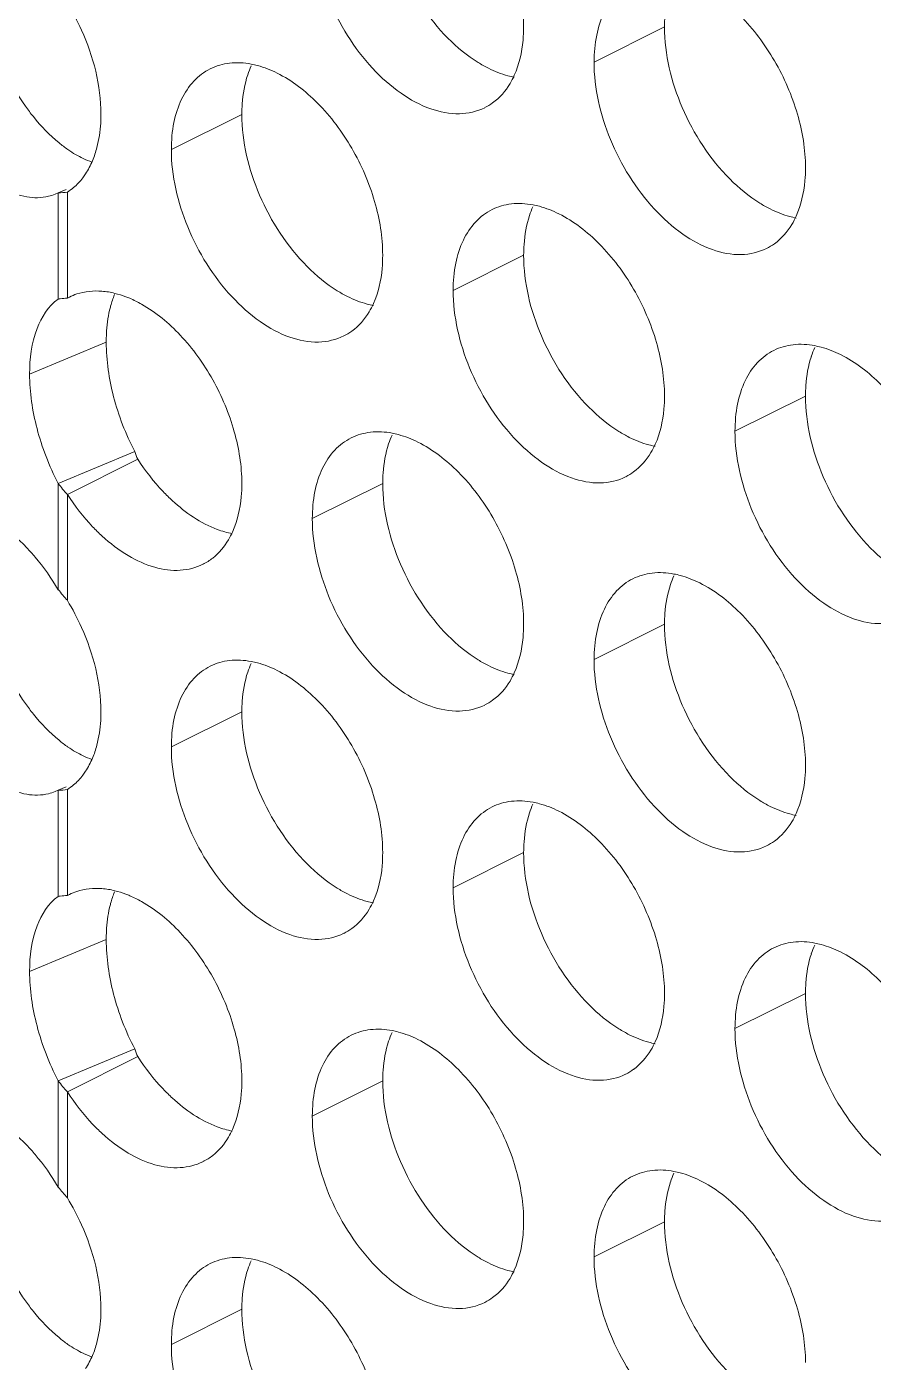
# Model space of a CAD drawing. Header units: millimetres. Extents: x 0 to 2524, y 0 to 1785.
# Drawn here: x 1808.52 to 1815.32, y 847.34 to 858.07 of the extents above; entities that cross this region are included whole.
import ezdxf

# ---------------------------------------------------------------- set-up
doc = ezdxf.new("R2010")
doc.units = ezdxf.units.MM
doc.header["$LTSCALE"] = 0.1
doc.layers.add('标注', color=251, linetype='Continuous', lineweight=9)

msp = doc.modelspace()

# ---------------------------------------------------------------- linework, layer by layer
at = {"layer": '标注'}
for p, q in [((1813.639, 858.071), (1813.073, 857.788)), ((1810.245, 857.368), (1809.679, 857.085)), ((1810.245, 857.368), (1809.679, 857.085)), ((1810.245, 857.368), (1809.679, 857.085)), ((1808.77, 856.738), (1808.745, 856.728)), ((1808.835, 856.765), (1808.77, 856.738)), ((1808.77, 856.738), (1808.77, 855.884)), ((1808.844, 856.743), (1808.844, 855.892)), ((1812.508, 856.237), (1811.942, 855.954)), ((1808.844, 855.892), (1808.86, 855.9)), ((1809.156, 855.537), (1808.541, 855.282)), ((1814.771, 855.105), (1814.205, 854.823)), ((1809.385, 854.659), (1808.77, 854.403)), ((1809.41, 854.597), (1808.844, 854.315)), ((1808.77, 854.403), (1808.77, 853.549)), ((1811.376, 854.402), (1810.811, 854.12)), ((1808.844, 854.315), (1808.844, 853.463)), ((1813.639, 853.271), (1813.073, 852.988)), ((1810.245, 852.568), (1809.679, 852.285)), ((1810.245, 852.568), (1809.679, 852.285)), ((1810.245, 852.568), (1809.679, 852.285)), ((1808.835, 851.965), (1808.77, 851.938)), ((1808.77, 851.938), (1808.745, 851.928)), ((1808.77, 851.938), (1808.77, 851.084)), ((1808.844, 851.943), (1808.844, 851.092)), ((1812.508, 851.437), (1811.942, 851.154)), ((1808.844, 851.092), (1808.86, 851.1)), ((1809.156, 850.737), (1808.541, 850.482)), ((1814.771, 850.305), (1814.205, 850.023)), ((1809.385, 849.859), (1808.77, 849.603)), ((1809.41, 849.797), (1808.844, 849.515)), ((1808.77, 849.603), (1808.77, 848.749)), ((1808.844, 849.515), (1808.844, 848.663)), ((1811.376, 849.602), (1810.811, 849.32)), ((1813.639, 848.471), (1813.073, 848.188)), ((1810.245, 847.768), (1809.679, 847.485)), ((1810.245, 847.768), (1809.679, 847.485)), ((1810.245, 847.768), (1809.679, 847.485))]:
    msp.add_line(p, q, dxfattribs=at)
for centre, radius, start, end in [((1810.99, 857.457), 0.734, 155.8796, 161.7803), ((1811.993, 857.828), 0.453, 296.5256, 305.9034), ((1809.385, 857.857), 0.94, 235.2265, 239.6574), ((1809.323, 857.752), 0.818, 239.6492, 244.5397), ((1808.594, 857.132), 0.462, 302.7451, 310.382), ((1813.252, 856.326), 0.734, 155.8796, 161.7803), ((1814.256, 856.696), 0.453, 296.5256, 305.9034), ((1810.862, 855.993), 0.453, 296.5256, 305.9034), ((1815.515, 855.194), 0.734, 155.8796, 161.7803), ((1812.121, 854.491), 0.734, 155.8796, 161.7803), ((1810.182, 854.944), 0.847, 199.7011, 204.1814), ((1813.125, 854.862), 0.453, 296.5256, 305.9034), ((1809.652, 855.067), 1.104, 216.9719, 222.9731), ((1809.729, 854.162), 0.457, 296.5685, 308.2187), ((1814.384, 853.36), 0.734, 155.8796, 161.7803), ((1811.311, 855.665), 3.306, 219.7824, 221.7528), ((1810.99, 852.657), 0.734, 155.8796, 161.7803), ((1811.993, 853.028), 0.453, 296.5256, 305.9034), ((1809.385, 853.057), 0.94, 235.2265, 239.6574), ((1809.323, 852.952), 0.818, 239.6492, 244.5397), ((1808.594, 852.332), 0.462, 302.7451, 310.382), ((1813.252, 851.526), 0.734, 155.8796, 161.7803), ((1814.256, 851.896), 0.453, 296.5256, 305.9034), ((1810.862, 851.193), 0.453, 296.5256, 305.9034), ((1815.515, 850.394), 0.734, 155.8796, 161.7803), ((1812.121, 849.691), 0.734, 155.8796, 161.7803), ((1810.182, 850.144), 0.847, 199.7011, 204.1814), ((1809.652, 850.267), 1.104, 216.9719, 222.9731), ((1813.125, 850.062), 0.453, 296.5256, 305.9034), ((1809.729, 849.362), 0.457, 296.5685, 308.2187), ((1814.384, 848.56), 0.734, 155.8796, 161.7803), ((1811.311, 850.865), 3.306, 219.7824, 221.7528), ((1810.99, 847.857), 0.734, 155.8796, 161.7803), ((1811.993, 848.228), 0.453, 296.5256, 305.9034), ((1809.385, 848.257), 0.94, 235.2265, 239.6574), ((1809.323, 848.152), 0.818, 239.6492, 244.5397)]:
    msp.add_arc(centre, radius, start, end, dxfattribs=at)
for points, knots in [([(1811.659, 859.535), (1811.78, 859.474), (1812.01, 859.294), (1812.277, 858.936), (1812.458, 858.517), (1812.508, 858.216), (1812.508, 858.071)], [0, 0, 0, 0, 0.229676, 0.488215, 0.753207, 1, 1, 1, 1]), ([(1811.9, 857.98), (1811.739, 858.143), (1811.488, 858.53), (1811.376, 858.981), (1811.376, 859.202)], [0, 0, 0, 0, 0.508684, 1, 1, 1, 1]), ([(1812.196, 857.422), (1812.133, 857.391), (1811.983, 857.357), (1811.746, 857.405), (1811.507, 857.535), (1811.199, 857.813), (1810.913, 858.276), (1810.811, 858.708), (1810.811, 858.92)], [0, 0, 0, 0, 0.090718, 0.191742, 0.308104, 0.439279, 0.725532, 1, 1, 1, 1]), ([(1813.073, 857.788), (1813.073, 857.861), (1813.086, 858), (1813.145, 858.19), (1813.244, 858.342), (1813.336, 858.413), (1813.385, 858.437)], [0, 0, 0, 0, 0.289235, 0.54966, 0.782932, 1, 1, 1, 1]), ([(1813.922, 858.403), (1814.043, 858.343), (1814.273, 858.163), (1814.539, 857.804), (1814.721, 857.386), (1814.771, 857.085), (1814.771, 856.94)], [0, 0, 0, 0, 0.229676, 0.488215, 0.753207, 1, 1, 1, 1]), ([(1808.518, 856.705), (1808.387, 856.727), (1808.113, 856.888), (1807.804, 857.271), (1807.582, 857.759), (1807.518, 858.121), (1807.518, 858.297)], [0, 0, 0, 0, 0.200223, 0.454809, 0.735097, 1, 1, 1, 1]), ([(1813.639, 858.071), (1813.639, 858.1), (1813.643, 858.207), (1813.662, 858.314), (1813.687, 858.39)], [0, 0, 0, 0, 0.264225, 1, 1, 1, 1]), ([(1808.844, 858.263), (1808.886, 858.193), (1809.032, 857.916), (1809.114, 857.6), (1809.114, 857.368)], [0, 0, 0, 0, 0.260955, 1, 1, 1, 1]), ([(1812.225, 857.739), (1812.197, 857.753), (1812.079, 857.82), (1811.973, 857.907), (1811.9, 857.98)], [0, 0, 0, 0, 0.235002, 1, 1, 1, 1]), ([(1812.508, 858.071), (1812.508, 858.035), (1812.502, 857.903), (1812.473, 857.771), (1812.433, 857.682)], [0, 0, 0, 0, 0.268874, 1, 1, 1, 1]), ([(1814.163, 856.849), (1814.001, 857.012), (1813.75, 857.399), (1813.639, 857.85), (1813.639, 858.071)], [0, 0, 0, 0, 0.508684, 1, 1, 1, 1]), ([(1809.991, 857.734), (1810.04, 857.758), (1810.15, 857.79), (1810.263, 857.783), (1810.32, 857.772)], [0, 0, 0, 0, 0.482538, 1, 1, 1, 1]), ([(1810.32, 857.772), (1810.337, 857.769), (1810.409, 857.753), (1810.478, 857.725), (1810.528, 857.7)], [0, 0, 0, 0, 0.238696, 1, 1, 1, 1]), ([(1814.459, 856.291), (1814.396, 856.26), (1814.246, 856.226), (1814.008, 856.273), (1813.77, 856.404), (1813.462, 856.682), (1813.176, 857.144), (1813.073, 857.577), (1813.073, 857.788)], [0, 0, 0, 0, 0.090718, 0.191742, 0.308104, 0.439279, 0.725532, 1, 1, 1, 1]), ([(1808.571, 857.35), (1808.549, 857.377), (1808.462, 857.493), (1808.388, 857.619), (1808.34, 857.718)], [0, 0, 0, 0, 0.242274, 1, 1, 1, 1]), ([(1809.679, 857.085), (1809.679, 857.158), (1809.691, 857.297), (1809.75, 857.487), (1809.85, 857.639), (1809.942, 857.71), (1809.991, 857.734)], [0, 0, 0, 0, 0.289235, 0.54966, 0.782932, 1, 1, 1, 1]), ([(1810.245, 857.368), (1810.245, 857.397), (1810.249, 857.504), (1810.268, 857.611), (1810.292, 857.687)], [0, 0, 0, 0, 0.264225, 1, 1, 1, 1]), ([(1810.528, 857.7), (1810.649, 857.64), (1810.879, 857.46), (1811.145, 857.102), (1811.326, 856.683), (1811.376, 856.382), (1811.376, 856.237)], [0, 0, 0, 0, 0.229676, 0.488215, 0.753207, 1, 1, 1, 1]), ([(1812.433, 857.667), (1812.415, 857.67), (1812.344, 857.687), (1812.275, 857.714), (1812.225, 857.739)], [0, 0, 0, 0, 0.238696, 1, 1, 1, 1]), ([(1812.433, 857.682), (1812.423, 857.659), (1812.38, 857.575), (1812.316, 857.501), (1812.259, 857.461)], [0, 0, 0, 0, 0.265525, 1, 1, 1, 1]), ([(1808.848, 857.085), (1808.824, 857.102), (1808.722, 857.18), (1808.633, 857.273), (1808.571, 857.35)], [0, 0, 0, 0, 0.233653, 1, 1, 1, 1]), ([(1809.114, 857.368), (1809.114, 857.345), (1809.111, 857.255), (1809.098, 857.165), (1809.081, 857.101)], [0, 0, 0, 0, 0.261757, 1, 1, 1, 1]), ([(1810.769, 856.146), (1810.607, 856.309), (1810.356, 856.696), (1810.245, 857.147), (1810.245, 857.368)], [0, 0, 0, 0, 0.508684, 1, 1, 1, 1]), ([(1811.065, 855.588), (1811.002, 855.557), (1810.852, 855.523), (1810.614, 855.57), (1810.376, 855.701), (1810.068, 855.979), (1809.782, 856.441), (1809.679, 856.874), (1809.679, 857.085)], [0, 0, 0, 0, 0.090718, 0.191742, 0.308104, 0.439279, 0.725532, 1, 1, 1, 1]), ([(1814.771, 856.94), (1814.771, 856.904), (1814.765, 856.772), (1814.736, 856.639), (1814.696, 856.551)], [0, 0, 0, 0, 0.268874, 1, 1, 1, 1]), ([(1808.99, 856.89), (1808.983, 856.879), (1808.955, 856.839), (1808.921, 856.803), (1808.893, 856.78)], [0, 0, 0, 0, 0.256974, 1, 1, 1, 1]), ([(1814.488, 856.608), (1814.459, 856.622), (1814.341, 856.688), (1814.236, 856.776), (1814.163, 856.849)], [0, 0, 0, 0, 0.235002, 1, 1, 1, 1]), ([(1808.745, 856.727), (1808.728, 856.72), (1808.655, 856.696), (1808.575, 856.695), (1808.518, 856.705)], [0, 0, 0, 0, 0.241531, 1, 1, 1, 1]), ([(1811.942, 855.954), (1811.942, 856.027), (1811.954, 856.166), (1812.013, 856.356), (1812.113, 856.508), (1812.205, 856.579), (1812.254, 856.603)], [0, 0, 0, 0, 0.289235, 0.54966, 0.782932, 1, 1, 1, 1]), ([(1812.254, 856.603), (1812.302, 856.627), (1812.412, 856.659), (1812.526, 856.652), (1812.583, 856.641)], [0, 0, 0, 0, 0.482538, 1, 1, 1, 1]), ([(1812.583, 856.641), (1812.6, 856.638), (1812.672, 856.621), (1812.741, 856.594), (1812.791, 856.569)], [0, 0, 0, 0, 0.238696, 1, 1, 1, 1]), ([(1814.695, 856.535), (1814.678, 856.539), (1814.607, 856.555), (1814.538, 856.583), (1814.488, 856.608)], [0, 0, 0, 0, 0.238696, 1, 1, 1, 1]), ([(1812.508, 856.237), (1812.508, 856.265), (1812.512, 856.373), (1812.53, 856.48), (1812.555, 856.555)], [0, 0, 0, 0, 0.264225, 1, 1, 1, 1]), ([(1812.791, 856.569), (1812.911, 856.509), (1813.142, 856.328), (1813.408, 855.97), (1813.589, 855.551), (1813.639, 855.25), (1813.639, 855.105)], [0, 0, 0, 0, 0.229676, 0.488215, 0.753207, 1, 1, 1, 1]), ([(1814.696, 856.551), (1814.686, 856.528), (1814.642, 856.444), (1814.578, 856.37), (1814.522, 856.329)], [0, 0, 0, 0, 0.265525, 1, 1, 1, 1]), ([(1811.376, 856.237), (1811.376, 856.201), (1811.371, 856.069), (1811.342, 855.936), (1811.302, 855.848)], [0, 0, 0, 0, 0.268874, 1, 1, 1, 1]), ([(1813.032, 855.015), (1812.87, 855.178), (1812.619, 855.565), (1812.508, 856.015), (1812.508, 856.237)], [0, 0, 0, 0, 0.508684, 1, 1, 1, 1]), ([(1811.094, 855.905), (1811.065, 855.919), (1810.947, 855.985), (1810.842, 856.073), (1810.769, 856.146)], [0, 0, 0, 0, 0.235002, 1, 1, 1, 1]), ([(1808.86, 855.9), (1808.879, 855.91), (1808.962, 855.944), (1809.055, 855.953), (1809.122, 855.947)], [0, 0, 0, 0, 0.242859, 1, 1, 1, 1]), ([(1813.327, 854.456), (1813.265, 854.425), (1813.115, 854.391), (1812.877, 854.439), (1812.639, 854.57), (1812.331, 854.847), (1812.045, 855.31), (1811.942, 855.742), (1811.942, 855.954)], [0, 0, 0, 0, 0.090718, 0.191742, 0.308104, 0.439279, 0.725532, 1, 1, 1, 1]), ([(1808.541, 855.282), (1808.541, 855.405), (1808.566, 855.628), (1808.691, 855.827), (1808.77, 855.884)], [0, 0, 0, 0, 0.559656, 1, 1, 1, 1]), ([(1808.77, 855.884), (1808.775, 855.885), (1808.8, 855.888), (1808.825, 855.89), (1808.844, 855.892)], [0, 0, 0, 0, 0.235256, 1, 1, 1, 1]), ([(1809.183, 855.795), (1809.186, 855.806), (1809.196, 855.849), (1809.21, 855.89), (1809.222, 855.92)], [0, 0, 0, 0, 0.258964, 1, 1, 1, 1]), ([(1809.313, 855.903), (1809.323, 855.899), (1809.367, 855.881), (1809.409, 855.861), (1809.439, 855.843)], [0, 0, 0, 0, 0.243168, 1, 1, 1, 1]), ([(1809.439, 855.843), (1809.555, 855.778), (1809.775, 855.595), (1810.027, 855.241), (1810.198, 854.834), (1810.245, 854.543), (1810.245, 854.402)], [0, 0, 0, 0, 0.232666, 0.491415, 0.754834, 1, 1, 1, 1]), ([(1811.301, 855.832), (1811.284, 855.836), (1811.213, 855.852), (1811.144, 855.88), (1811.094, 855.905)], [0, 0, 0, 0, 0.238696, 1, 1, 1, 1]), ([(1811.302, 855.848), (1811.292, 855.825), (1811.248, 855.741), (1811.184, 855.667), (1811.128, 855.626)], [0, 0, 0, 0, 0.265525, 1, 1, 1, 1]), ([(1809.156, 855.537), (1809.156, 855.56), (1809.158, 855.647), (1809.169, 855.733), (1809.183, 855.795)], [0, 0, 0, 0, 0.262705, 1, 1, 1, 1]), ([(1809.385, 854.659), (1809.312, 854.799), (1809.202, 855.085), (1809.156, 855.39), (1809.156, 855.537)], [0, 0, 0, 0, 0.517022, 1, 1, 1, 1]), ([(1814.517, 855.472), (1814.565, 855.496), (1814.675, 855.527), (1814.789, 855.521), (1814.846, 855.51)], [0, 0, 0, 0, 0.482538, 1, 1, 1, 1]), ([(1814.846, 855.51), (1814.863, 855.506), (1814.934, 855.49), (1815.003, 855.463), (1815.053, 855.438)], [0, 0, 0, 0, 0.238696, 1, 1, 1, 1]), ([(1814.205, 854.823), (1814.205, 854.895), (1814.217, 855.034), (1814.276, 855.225), (1814.375, 855.377), (1814.468, 855.447), (1814.517, 855.472)], [0, 0, 0, 0, 0.289235, 0.54966, 0.782932, 1, 1, 1, 1]), ([(1814.771, 855.105), (1814.771, 855.134), (1814.774, 855.241), (1814.793, 855.349), (1814.818, 855.424)], [0, 0, 0, 0, 0.264225, 1, 1, 1, 1]), ([(1815.053, 855.438), (1815.174, 855.377), (1815.405, 855.197), (1815.671, 854.839), (1815.852, 854.42), (1815.902, 854.119), (1815.902, 853.974)], [0, 0, 0, 0, 0.229676, 0.488215, 0.753207, 1, 1, 1, 1]), ([(1808.77, 854.403), (1808.697, 854.543), (1808.587, 854.83), (1808.541, 855.134), (1808.541, 855.282)], [0, 0, 0, 0, 0.517022, 1, 1, 1, 1]), ([(1813.639, 855.105), (1813.639, 855.07), (1813.633, 854.938), (1813.604, 854.805), (1813.565, 854.717)], [0, 0, 0, 0, 0.268874, 1, 1, 1, 1]), ([(1815.294, 853.883), (1815.133, 854.046), (1814.882, 854.433), (1814.771, 854.884), (1814.771, 855.105)], [0, 0, 0, 0, 0.508684, 1, 1, 1, 1]), ([(1813.356, 854.773), (1813.328, 854.788), (1813.21, 854.854), (1813.104, 854.941), (1813.032, 855.015)], [0, 0, 0, 0, 0.235002, 1, 1, 1, 1]), ([(1810.811, 854.12), (1810.811, 854.192), (1810.823, 854.331), (1810.882, 854.522), (1810.981, 854.674), (1811.074, 854.744), (1811.123, 854.769)], [0, 0, 0, 0, 0.289235, 0.54966, 0.782932, 1, 1, 1, 1]), ([(1811.123, 854.769), (1811.171, 854.793), (1811.281, 854.824), (1811.395, 854.818), (1811.452, 854.807)], [0, 0, 0, 0, 0.482538, 1, 1, 1, 1]), ([(1811.452, 854.807), (1811.469, 854.803), (1811.54, 854.787), (1811.609, 854.76), (1811.659, 854.735)], [0, 0, 0, 0, 0.238696, 1, 1, 1, 1]), ([(1813.564, 854.701), (1813.547, 854.704), (1813.475, 854.721), (1813.406, 854.748), (1813.356, 854.773)], [0, 0, 0, 0, 0.238696, 1, 1, 1, 1]), ([(1815.59, 853.325), (1815.527, 853.294), (1815.377, 853.26), (1815.14, 853.308), (1814.901, 853.438), (1814.593, 853.716), (1814.307, 854.179), (1814.205, 854.611), (1814.205, 854.823)], [0, 0, 0, 0, 0.090718, 0.191742, 0.308104, 0.439279, 0.725532, 1, 1, 1, 1]), ([(1811.376, 854.402), (1811.376, 854.431), (1811.38, 854.538), (1811.399, 854.646), (1811.424, 854.721)], [0, 0, 0, 0, 0.264225, 1, 1, 1, 1]), ([(1811.659, 854.735), (1811.78, 854.674), (1812.01, 854.494), (1812.277, 854.136), (1812.458, 853.717), (1812.508, 853.416), (1812.508, 853.271)], [0, 0, 0, 0, 0.229676, 0.488215, 0.753207, 1, 1, 1, 1]), ([(1813.565, 854.717), (1813.554, 854.694), (1813.511, 854.61), (1813.447, 854.536), (1813.391, 854.495)], [0, 0, 0, 0, 0.265525, 1, 1, 1, 1]), ([(1809.688, 854.264), (1809.662, 854.287), (1809.559, 854.389), (1809.469, 854.505), (1809.41, 854.597)], [0, 0, 0, 0, 0.242059, 1, 1, 1, 1]), ([(1810.245, 854.402), (1810.245, 854.367), (1810.239, 854.234), (1810.21, 854.101), (1810.17, 854.012)], [0, 0, 0, 0, 0.269039, 1, 1, 1, 1]), ([(1811.9, 853.18), (1811.739, 853.343), (1811.488, 853.73), (1811.376, 854.181), (1811.376, 854.402)], [0, 0, 0, 0, 0.508684, 1, 1, 1, 1]), ([(1809.122, 853.981), (1809.096, 854.004), (1808.993, 854.107), (1808.903, 854.222), (1808.844, 854.315)], [0, 0, 0, 0, 0.242059, 1, 1, 1, 1]), ([(1810.168, 853.999), (1810.127, 854.007), (1809.949, 854.058), (1809.793, 854.167), (1809.688, 854.264)], [0, 0, 0, 0, 0.225674, 1, 1, 1, 1]), ([(1808.193, 854.122), (1808.221, 854.11), (1808.341, 854.048), (1808.446, 853.96), (1808.518, 853.886)], [0, 0, 0, 0, 0.228039, 1, 1, 1, 1]), ([(1812.196, 852.622), (1812.133, 852.591), (1811.983, 852.557), (1811.746, 852.605), (1811.507, 852.735), (1811.199, 853.013), (1810.913, 853.476), (1810.811, 853.908), (1810.811, 854.12)], [0, 0, 0, 0, 0.090718, 0.191742, 0.308104, 0.439279, 0.725532, 1, 1, 1, 1]), ([(1810.17, 854.012), (1810.16, 853.991), (1810.12, 853.913), (1810.062, 853.843), (1810.011, 853.803)], [0, 0, 0, 0, 0.264539, 1, 1, 1, 1]), ([(1809.933, 853.753), (1809.877, 853.725), (1809.745, 853.692), (1809.534, 853.721), (1809.319, 853.82), (1809.187, 853.921), (1809.122, 853.981)], [0, 0, 0, 0, 0.211276, 0.44254, 0.704896, 1, 1, 1, 1]), ([(1808.518, 853.886), (1808.541, 853.861), (1808.635, 853.757), (1808.716, 853.641), (1808.77, 853.549)], [0, 0, 0, 0, 0.239558, 1, 1, 1, 1]), ([(1815.619, 853.642), (1815.591, 853.656), (1815.473, 853.723), (1815.367, 853.81), (1815.294, 853.883)], [0, 0, 0, 0, 0.235002, 1, 1, 1, 1]), ([(1813.385, 853.637), (1813.434, 853.661), (1813.544, 853.693), (1813.657, 853.686), (1813.714, 853.675)], [0, 0, 0, 0, 0.482538, 1, 1, 1, 1]), ([(1813.073, 852.988), (1813.073, 853.061), (1813.086, 853.2), (1813.145, 853.39), (1813.244, 853.542), (1813.336, 853.613), (1813.385, 853.637)], [0, 0, 0, 0, 0.289235, 0.54966, 0.782932, 1, 1, 1, 1]), ([(1813.639, 853.271), (1813.639, 853.3), (1813.643, 853.407), (1813.662, 853.514), (1813.687, 853.59)], [0, 0, 0, 0, 0.264225, 1, 1, 1, 1]), ([(1813.714, 853.675), (1813.732, 853.672), (1813.803, 853.656), (1813.872, 853.628), (1813.922, 853.603)], [0, 0, 0, 0, 0.238696, 1, 1, 1, 1]), ([(1813.922, 853.603), (1814.043, 853.543), (1814.273, 853.363), (1814.539, 853.004), (1814.721, 852.586), (1814.771, 852.285), (1814.771, 852.14)], [0, 0, 0, 0, 0.229676, 0.488215, 0.753207, 1, 1, 1, 1]), ([(1808.518, 851.905), (1808.387, 851.927), (1808.113, 852.088), (1807.804, 852.471), (1807.582, 852.959), (1807.518, 853.321), (1807.518, 853.497)], [0, 0, 0, 0, 0.200223, 0.454809, 0.735097, 1, 1, 1, 1]), ([(1808.844, 853.463), (1808.886, 853.393), (1809.032, 853.116), (1809.114, 852.8), (1809.114, 852.568)], [0, 0, 0, 0, 0.260955, 1, 1, 1, 1]), ([(1812.508, 853.271), (1812.508, 853.235), (1812.502, 853.103), (1812.473, 852.971), (1812.433, 852.882)], [0, 0, 0, 0, 0.268874, 1, 1, 1, 1]), ([(1814.163, 852.049), (1814.001, 852.212), (1813.75, 852.599), (1813.639, 853.05), (1813.639, 853.271)], [0, 0, 0, 0, 0.508684, 1, 1, 1, 1]), ([(1812.225, 852.939), (1812.197, 852.953), (1812.079, 853.02), (1811.973, 853.107), (1811.9, 853.18)], [0, 0, 0, 0, 0.235002, 1, 1, 1, 1]), ([(1809.679, 852.285), (1809.679, 852.358), (1809.691, 852.497), (1809.75, 852.687), (1809.85, 852.839), (1809.942, 852.91), (1809.991, 852.934)], [0, 0, 0, 0, 0.289235, 0.54966, 0.782932, 1, 1, 1, 1]), ([(1809.991, 852.934), (1810.04, 852.958), (1810.15, 852.99), (1810.263, 852.983), (1810.32, 852.972)], [0, 0, 0, 0, 0.482538, 1, 1, 1, 1]), ([(1810.32, 852.972), (1810.337, 852.969), (1810.409, 852.953), (1810.478, 852.925), (1810.528, 852.9)], [0, 0, 0, 0, 0.238696, 1, 1, 1, 1]), ([(1812.433, 852.867), (1812.415, 852.87), (1812.344, 852.887), (1812.275, 852.914), (1812.225, 852.939)], [0, 0, 0, 0, 0.238696, 1, 1, 1, 1]), ([(1814.459, 851.491), (1814.396, 851.46), (1814.246, 851.426), (1814.008, 851.473), (1813.77, 851.604), (1813.462, 851.882), (1813.176, 852.344), (1813.073, 852.777), (1813.073, 852.988)], [0, 0, 0, 0, 0.090718, 0.191742, 0.308104, 0.439279, 0.725532, 1, 1, 1, 1]), ([(1808.571, 852.55), (1808.549, 852.577), (1808.462, 852.693), (1808.388, 852.819), (1808.34, 852.918)], [0, 0, 0, 0, 0.242274, 1, 1, 1, 1]), ([(1810.245, 852.568), (1810.245, 852.597), (1810.249, 852.704), (1810.268, 852.811), (1810.292, 852.887)], [0, 0, 0, 0, 0.264225, 1, 1, 1, 1]), ([(1810.528, 852.9), (1810.649, 852.84), (1810.879, 852.66), (1811.145, 852.302), (1811.326, 851.883), (1811.376, 851.582), (1811.376, 851.437)], [0, 0, 0, 0, 0.229676, 0.488215, 0.753207, 1, 1, 1, 1]), ([(1812.433, 852.882), (1812.423, 852.859), (1812.38, 852.775), (1812.316, 852.701), (1812.259, 852.661)], [0, 0, 0, 0, 0.265525, 1, 1, 1, 1]), ([(1808.848, 852.285), (1808.824, 852.302), (1808.722, 852.38), (1808.633, 852.473), (1808.571, 852.55)], [0, 0, 0, 0, 0.233653, 1, 1, 1, 1]), ([(1809.114, 852.568), (1809.114, 852.545), (1809.111, 852.455), (1809.098, 852.365), (1809.081, 852.301)], [0, 0, 0, 0, 0.261757, 1, 1, 1, 1]), ([(1810.769, 851.346), (1810.607, 851.509), (1810.356, 851.896), (1810.245, 852.347), (1810.245, 852.568)], [0, 0, 0, 0, 0.508684, 1, 1, 1, 1]), ([(1811.065, 850.788), (1811.002, 850.757), (1810.852, 850.723), (1810.614, 850.77), (1810.376, 850.901), (1810.068, 851.179), (1809.782, 851.641), (1809.679, 852.074), (1809.679, 852.285)], [0, 0, 0, 0, 0.090718, 0.191742, 0.308104, 0.439279, 0.725532, 1, 1, 1, 1]), ([(1808.99, 852.09), (1808.983, 852.079), (1808.955, 852.039), (1808.921, 852.003), (1808.893, 851.98)], [0, 0, 0, 0, 0.256974, 1, 1, 1, 1]), ([(1814.771, 852.14), (1814.771, 852.104), (1814.765, 851.972), (1814.736, 851.839), (1814.696, 851.751)], [0, 0, 0, 0, 0.268874, 1, 1, 1, 1]), ([(1814.488, 851.808), (1814.459, 851.822), (1814.341, 851.888), (1814.236, 851.976), (1814.163, 852.049)], [0, 0, 0, 0, 0.235002, 1, 1, 1, 1]), ([(1808.745, 851.927), (1808.728, 851.92), (1808.655, 851.896), (1808.575, 851.895), (1808.518, 851.905)], [0, 0, 0, 0, 0.241531, 1, 1, 1, 1]), ([(1811.942, 851.154), (1811.942, 851.227), (1811.954, 851.366), (1812.013, 851.556), (1812.113, 851.708), (1812.205, 851.779), (1812.254, 851.803)], [0, 0, 0, 0, 0.289235, 0.54966, 0.782932, 1, 1, 1, 1]), ([(1812.254, 851.803), (1812.302, 851.827), (1812.412, 851.859), (1812.526, 851.852), (1812.583, 851.841)], [0, 0, 0, 0, 0.482538, 1, 1, 1, 1]), ([(1812.508, 851.437), (1812.508, 851.465), (1812.512, 851.573), (1812.53, 851.68), (1812.555, 851.755)], [0, 0, 0, 0, 0.264225, 1, 1, 1, 1]), ([(1812.583, 851.841), (1812.6, 851.838), (1812.672, 851.821), (1812.741, 851.794), (1812.791, 851.769)], [0, 0, 0, 0, 0.238696, 1, 1, 1, 1]), ([(1812.791, 851.769), (1812.911, 851.709), (1813.142, 851.528), (1813.408, 851.17), (1813.589, 850.751), (1813.639, 850.45), (1813.639, 850.305)], [0, 0, 0, 0, 0.229676, 0.488215, 0.753207, 1, 1, 1, 1]), ([(1814.695, 851.735), (1814.678, 851.739), (1814.607, 851.755), (1814.538, 851.783), (1814.488, 851.808)], [0, 0, 0, 0, 0.238696, 1, 1, 1, 1]), ([(1814.696, 851.751), (1814.686, 851.728), (1814.642, 851.644), (1814.578, 851.57), (1814.522, 851.529)], [0, 0, 0, 0, 0.265525, 1, 1, 1, 1]), ([(1811.376, 851.437), (1811.376, 851.401), (1811.371, 851.269), (1811.342, 851.136), (1811.302, 851.048)], [0, 0, 0, 0, 0.268874, 1, 1, 1, 1]), ([(1813.032, 850.215), (1812.87, 850.378), (1812.619, 850.765), (1812.508, 851.215), (1812.508, 851.437)], [0, 0, 0, 0, 0.508684, 1, 1, 1, 1]), ([(1811.094, 851.105), (1811.065, 851.119), (1810.947, 851.185), (1810.842, 851.273), (1810.769, 851.346)], [0, 0, 0, 0, 0.235002, 1, 1, 1, 1]), ([(1808.86, 851.1), (1808.879, 851.11), (1808.962, 851.144), (1809.055, 851.153), (1809.122, 851.147)], [0, 0, 0, 0, 0.242859, 1, 1, 1, 1]), ([(1809.183, 850.995), (1809.186, 851.006), (1809.196, 851.049), (1809.21, 851.09), (1809.222, 851.12)], [0, 0, 0, 0, 0.258964, 1, 1, 1, 1]), ([(1813.327, 849.656), (1813.265, 849.625), (1813.115, 849.591), (1812.877, 849.639), (1812.639, 849.77), (1812.331, 850.047), (1812.045, 850.51), (1811.942, 850.942), (1811.942, 851.154)], [0, 0, 0, 0, 0.090718, 0.191742, 0.308104, 0.439279, 0.725532, 1, 1, 1, 1]), ([(1808.541, 850.482), (1808.541, 850.605), (1808.566, 850.828), (1808.691, 851.027), (1808.77, 851.084)], [0, 0, 0, 0, 0.559656, 1, 1, 1, 1]), ([(1808.77, 851.084), (1808.775, 851.085), (1808.8, 851.088), (1808.825, 851.09), (1808.844, 851.092)], [0, 0, 0, 0, 0.235256, 1, 1, 1, 1]), ([(1809.313, 851.103), (1809.323, 851.099), (1809.367, 851.081), (1809.409, 851.061), (1809.439, 851.043)], [0, 0, 0, 0, 0.243168, 1, 1, 1, 1]), ([(1809.439, 851.043), (1809.555, 850.978), (1809.775, 850.795), (1810.027, 850.441), (1810.198, 850.034), (1810.245, 849.743), (1810.245, 849.602)], [0, 0, 0, 0, 0.232666, 0.491415, 0.754834, 1, 1, 1, 1]), ([(1811.301, 851.032), (1811.284, 851.036), (1811.213, 851.052), (1811.144, 851.08), (1811.094, 851.105)], [0, 0, 0, 0, 0.238696, 1, 1, 1, 1]), ([(1811.302, 851.048), (1811.292, 851.025), (1811.248, 850.941), (1811.184, 850.867), (1811.128, 850.826)], [0, 0, 0, 0, 0.265525, 1, 1, 1, 1]), ([(1809.156, 850.737), (1809.156, 850.76), (1809.158, 850.847), (1809.169, 850.933), (1809.183, 850.995)], [0, 0, 0, 0, 0.262705, 1, 1, 1, 1]), ([(1809.385, 849.859), (1809.312, 849.999), (1809.202, 850.285), (1809.156, 850.59), (1809.156, 850.737)], [0, 0, 0, 0, 0.517022, 1, 1, 1, 1]), ([(1814.517, 850.672), (1814.565, 850.696), (1814.675, 850.727), (1814.789, 850.721), (1814.846, 850.71)], [0, 0, 0, 0, 0.482538, 1, 1, 1, 1]), ([(1814.846, 850.71), (1814.863, 850.706), (1814.934, 850.69), (1815.003, 850.663), (1815.053, 850.638)], [0, 0, 0, 0, 0.238696, 1, 1, 1, 1]), ([(1814.205, 850.023), (1814.205, 850.095), (1814.217, 850.234), (1814.276, 850.425), (1814.375, 850.577), (1814.468, 850.647), (1814.517, 850.672)], [0, 0, 0, 0, 0.289235, 0.54966, 0.782932, 1, 1, 1, 1]), ([(1814.771, 850.305), (1814.771, 850.334), (1814.774, 850.441), (1814.793, 850.549), (1814.818, 850.624)], [0, 0, 0, 0, 0.264225, 1, 1, 1, 1]), ([(1815.053, 850.638), (1815.174, 850.577), (1815.405, 850.397), (1815.671, 850.039), (1815.852, 849.62), (1815.902, 849.319), (1815.902, 849.174)], [0, 0, 0, 0, 0.229676, 0.488215, 0.753207, 1, 1, 1, 1]), ([(1808.77, 849.603), (1808.697, 849.743), (1808.587, 850.03), (1808.541, 850.334), (1808.541, 850.482)], [0, 0, 0, 0, 0.517022, 1, 1, 1, 1]), ([(1813.639, 850.305), (1813.639, 850.27), (1813.633, 850.138), (1813.604, 850.005), (1813.565, 849.917)], [0, 0, 0, 0, 0.268874, 1, 1, 1, 1]), ([(1815.294, 849.083), (1815.133, 849.246), (1814.882, 849.633), (1814.771, 850.084), (1814.771, 850.305)], [0, 0, 0, 0, 0.508684, 1, 1, 1, 1]), ([(1813.356, 849.973), (1813.328, 849.988), (1813.21, 850.054), (1813.104, 850.141), (1813.032, 850.215)], [0, 0, 0, 0, 0.235002, 1, 1, 1, 1]), ([(1810.811, 849.32), (1810.811, 849.392), (1810.823, 849.531), (1810.882, 849.722), (1810.981, 849.874), (1811.074, 849.944), (1811.123, 849.969)], [0, 0, 0, 0, 0.289235, 0.54966, 0.782932, 1, 1, 1, 1]), ([(1811.123, 849.969), (1811.171, 849.993), (1811.281, 850.024), (1811.395, 850.018), (1811.452, 850.007)], [0, 0, 0, 0, 0.482538, 1, 1, 1, 1]), ([(1811.452, 850.007), (1811.469, 850.003), (1811.54, 849.987), (1811.609, 849.96), (1811.659, 849.935)], [0, 0, 0, 0, 0.238696, 1, 1, 1, 1]), ([(1811.659, 849.935), (1811.78, 849.874), (1812.01, 849.694), (1812.277, 849.336), (1812.458, 848.917), (1812.508, 848.616), (1812.508, 848.471)], [0, 0, 0, 0, 0.229676, 0.488215, 0.753207, 1, 1, 1, 1]), ([(1813.564, 849.901), (1813.547, 849.904), (1813.475, 849.921), (1813.406, 849.948), (1813.356, 849.973)], [0, 0, 0, 0, 0.238696, 1, 1, 1, 1]), ([(1815.59, 848.525), (1815.527, 848.494), (1815.377, 848.46), (1815.14, 848.508), (1814.901, 848.638), (1814.593, 848.916), (1814.307, 849.379), (1814.205, 849.811), (1814.205, 850.023)], [0, 0, 0, 0, 0.090718, 0.191742, 0.308104, 0.439279, 0.725532, 1, 1, 1, 1]), ([(1811.376, 849.602), (1811.376, 849.631), (1811.38, 849.738), (1811.399, 849.846), (1811.424, 849.921)], [0, 0, 0, 0, 0.264225, 1, 1, 1, 1]), ([(1813.565, 849.917), (1813.554, 849.894), (1813.511, 849.81), (1813.447, 849.736), (1813.391, 849.695)], [0, 0, 0, 0, 0.265525, 1, 1, 1, 1]), ([(1809.688, 849.464), (1809.662, 849.487), (1809.559, 849.589), (1809.469, 849.705), (1809.41, 849.797)], [0, 0, 0, 0, 0.242059, 1, 1, 1, 1]), ([(1809.122, 849.181), (1809.096, 849.204), (1808.993, 849.307), (1808.903, 849.422), (1808.844, 849.515)], [0, 0, 0, 0, 0.242059, 1, 1, 1, 1]), ([(1810.245, 849.602), (1810.245, 849.567), (1810.239, 849.434), (1810.21, 849.301), (1810.17, 849.212)], [0, 0, 0, 0, 0.269039, 1, 1, 1, 1]), ([(1811.9, 848.38), (1811.739, 848.543), (1811.488, 848.93), (1811.376, 849.381), (1811.376, 849.602)], [0, 0, 0, 0, 0.508684, 1, 1, 1, 1]), ([(1810.168, 849.199), (1810.127, 849.207), (1809.949, 849.258), (1809.793, 849.367), (1809.688, 849.464)], [0, 0, 0, 0, 0.225674, 1, 1, 1, 1]), ([(1808.193, 849.322), (1808.221, 849.31), (1808.341, 849.248), (1808.446, 849.16), (1808.518, 849.086)], [0, 0, 0, 0, 0.228039, 1, 1, 1, 1]), ([(1812.196, 847.822), (1812.133, 847.791), (1811.983, 847.757), (1811.746, 847.805), (1811.507, 847.935), (1811.199, 848.213), (1810.913, 848.676), (1810.811, 849.108), (1810.811, 849.32)], [0, 0, 0, 0, 0.090718, 0.191742, 0.308104, 0.439279, 0.725532, 1, 1, 1, 1]), ([(1809.933, 848.953), (1809.877, 848.925), (1809.745, 848.892), (1809.534, 848.921), (1809.319, 849.02), (1809.187, 849.121), (1809.122, 849.181)], [0, 0, 0, 0, 0.211276, 0.44254, 0.704896, 1, 1, 1, 1]), ([(1810.17, 849.212), (1810.16, 849.191), (1810.12, 849.113), (1810.062, 849.043), (1810.011, 849.003)], [0, 0, 0, 0, 0.264539, 1, 1, 1, 1]), ([(1808.518, 849.086), (1808.541, 849.061), (1808.635, 848.957), (1808.716, 848.841), (1808.77, 848.749)], [0, 0, 0, 0, 0.239558, 1, 1, 1, 1]), ([(1815.619, 848.842), (1815.591, 848.856), (1815.473, 848.923), (1815.367, 849.01), (1815.294, 849.083)], [0, 0, 0, 0, 0.235002, 1, 1, 1, 1]), ([(1813.385, 848.837), (1813.434, 848.861), (1813.544, 848.893), (1813.657, 848.886), (1813.714, 848.875)], [0, 0, 0, 0, 0.482538, 1, 1, 1, 1]), ([(1813.714, 848.875), (1813.732, 848.872), (1813.803, 848.856), (1813.872, 848.828), (1813.922, 848.803)], [0, 0, 0, 0, 0.238696, 1, 1, 1, 1]), ([(1813.073, 848.188), (1813.073, 848.261), (1813.086, 848.4), (1813.145, 848.59), (1813.244, 848.742), (1813.336, 848.813), (1813.385, 848.837)], [0, 0, 0, 0, 0.289235, 0.54966, 0.782932, 1, 1, 1, 1]), ([(1813.639, 848.471), (1813.639, 848.5), (1813.643, 848.607), (1813.662, 848.714), (1813.687, 848.79)], [0, 0, 0, 0, 0.264225, 1, 1, 1, 1]), ([(1813.922, 848.803), (1814.043, 848.743), (1814.273, 848.563), (1814.539, 848.204), (1814.721, 847.786), (1814.771, 847.485), (1814.771, 847.34)], [0, 0, 0, 0, 0.229676, 0.488215, 0.753207, 1, 1, 1, 1]), ([(1808.518, 847.105), (1808.387, 847.127), (1808.113, 847.288), (1807.804, 847.671), (1807.582, 848.159), (1807.518, 848.521), (1807.518, 848.697)], [0, 0, 0, 0, 0.200223, 0.454809, 0.735097, 1, 1, 1, 1]), ([(1808.844, 848.663), (1808.886, 848.593), (1809.032, 848.316), (1809.114, 848), (1809.114, 847.768)], [0, 0, 0, 0, 0.260955, 1, 1, 1, 1]), ([(1812.508, 848.471), (1812.508, 848.435), (1812.502, 848.303), (1812.473, 848.171), (1812.433, 848.082)], [0, 0, 0, 0, 0.268874, 1, 1, 1, 1]), ([(1814.163, 847.249), (1814.001, 847.412), (1813.75, 847.799), (1813.639, 848.25), (1813.639, 848.471)], [0, 0, 0, 0, 0.508684, 1, 1, 1, 1]), ([(1812.225, 848.139), (1812.197, 848.153), (1812.079, 848.22), (1811.973, 848.307), (1811.9, 848.38)], [0, 0, 0, 0, 0.235002, 1, 1, 1, 1]), ([(1808.571, 847.75), (1808.549, 847.777), (1808.462, 847.893), (1808.388, 848.019), (1808.34, 848.118)], [0, 0, 0, 0, 0.242274, 1, 1, 1, 1]), ([(1809.679, 847.485), (1809.679, 847.558), (1809.691, 847.697), (1809.75, 847.887), (1809.85, 848.039), (1809.942, 848.11), (1809.991, 848.134)], [0, 0, 0, 0, 0.289235, 0.54966, 0.782932, 1, 1, 1, 1]), ([(1809.991, 848.134), (1810.04, 848.158), (1810.15, 848.19), (1810.263, 848.183), (1810.32, 848.172)], [0, 0, 0, 0, 0.482538, 1, 1, 1, 1]), ([(1810.32, 848.172), (1810.337, 848.169), (1810.409, 848.153), (1810.478, 848.125), (1810.528, 848.1)], [0, 0, 0, 0, 0.238696, 1, 1, 1, 1]), ([(1810.528, 848.1), (1810.649, 848.04), (1810.879, 847.86), (1811.145, 847.502), (1811.326, 847.083), (1811.376, 846.782), (1811.376, 846.637)], [0, 0, 0, 0, 0.229676, 0.488215, 0.753207, 1, 1, 1, 1]), ([(1812.433, 848.067), (1812.415, 848.07), (1812.344, 848.087), (1812.275, 848.114), (1812.225, 848.139)], [0, 0, 0, 0, 0.238696, 1, 1, 1, 1]), ([(1814.459, 846.691), (1814.396, 846.66), (1814.246, 846.626), (1814.008, 846.673), (1813.77, 846.804), (1813.462, 847.082), (1813.176, 847.544), (1813.073, 847.977), (1813.073, 848.188)], [0, 0, 0, 0, 0.090718, 0.191742, 0.308104, 0.439279, 0.725532, 1, 1, 1, 1]), ([(1810.245, 847.768), (1810.245, 847.797), (1810.249, 847.904), (1810.268, 848.011), (1810.292, 848.087)], [0, 0, 0, 0, 0.264225, 1, 1, 1, 1]), ([(1812.433, 848.082), (1812.423, 848.059), (1812.38, 847.975), (1812.316, 847.901), (1812.259, 847.861)], [0, 0, 0, 0, 0.265525, 1, 1, 1, 1]), ([(1808.848, 847.485), (1808.824, 847.502), (1808.722, 847.58), (1808.633, 847.673), (1808.571, 847.75)], [0, 0, 0, 0, 0.233653, 1, 1, 1, 1]), ([(1809.114, 847.768), (1809.114, 847.745), (1809.111, 847.655), (1809.098, 847.565), (1809.081, 847.501)], [0, 0, 0, 0, 0.261757, 1, 1, 1, 1]), ([(1810.769, 846.546), (1810.607, 846.709), (1810.356, 847.096), (1810.245, 847.547), (1810.245, 847.768)], [0, 0, 0, 0, 0.508684, 1, 1, 1, 1]), ([(1811.065, 845.988), (1811.002, 845.957), (1810.852, 845.923), (1810.614, 845.97), (1810.376, 846.101), (1810.068, 846.379), (1809.782, 846.841), (1809.679, 847.274), (1809.679, 847.485)], [0, 0, 0, 0, 0.090718, 0.191742, 0.308104, 0.439279, 0.725532, 1, 1, 1, 1])]:
    msp.add_open_spline(points, degree=3, knots=knots, dxfattribs=at)
for points in [[(1809.041, 856.985), (1809.017, 856.993), (1808.994, 857.003), (1808.971, 857.013)], [(1809.081, 857.101), (1809.072, 857.065), (1809.06, 857.029), (1809.046, 856.995)], [(1809.046, 856.995), (1809.03, 856.958), (1809.012, 856.923), (1808.99, 856.89)], [(1808.844, 856.743), (1808.819, 856.74), (1808.794, 856.738), (1808.77, 856.738)], [(1809.122, 855.947), (1809.157, 855.945), (1809.191, 855.939), (1809.225, 855.93)], [(1809.225, 855.93), (1809.255, 855.923), (1809.284, 855.914), (1809.313, 855.903)], [(1809.081, 852.301), (1809.072, 852.265), (1809.06, 852.229), (1809.046, 852.195)], [(1809.041, 852.185), (1809.017, 852.193), (1808.994, 852.203), (1808.971, 852.213)], [(1809.046, 852.195), (1809.03, 852.158), (1809.012, 852.123), (1808.99, 852.09)], [(1808.844, 851.943), (1808.819, 851.94), (1808.794, 851.938), (1808.77, 851.938)], [(1809.122, 851.147), (1809.157, 851.145), (1809.191, 851.139), (1809.225, 851.13)], [(1809.225, 851.13), (1809.255, 851.123), (1809.284, 851.114), (1809.313, 851.103)], [(1809.081, 847.501), (1809.072, 847.465), (1809.06, 847.429), (1809.046, 847.395)], [(1809.041, 847.385), (1809.017, 847.393), (1808.994, 847.403), (1808.971, 847.413)], [(1809.046, 847.395), (1809.03, 847.358), (1809.012, 847.323), (1808.99, 847.29)]]:
    msp.add_open_spline(points, degree=3, dxfattribs=at)

doc.saveas('drawing.dxf')
